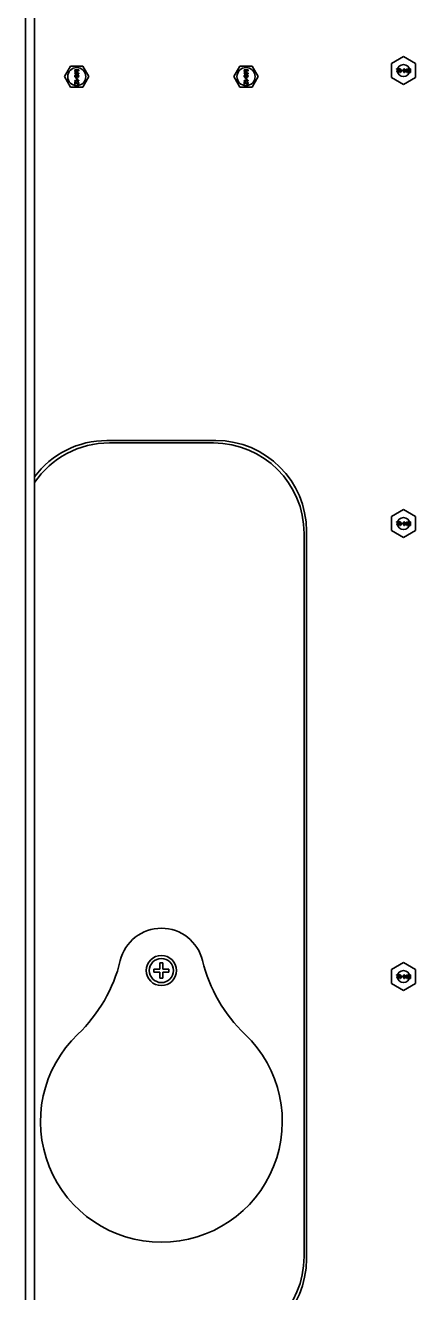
# Model space of a CAD drawing. Header units: millimetres. Extents: x 32496 to 166256, y 3504 to 23939.
# Drawn here: x 49028.6 to 49157.7, y 16300.7 to 16720.3 of the extents above; entities that cross this region are included whole.
import ezdxf

# ---------------------------------------------------------------- set-up
doc = ezdxf.new("R2010")
doc.units = ezdxf.units.MM
doc.layers.get('0').update_dxf_attribs({"lineweight": 35})

msp = doc.modelspace()

# ---------------------------------------------------------------- linework, layer by layer
at = {"linetype": 'Continuous'}
for p, q in [((49028.64, 17717.349), (49028.64, 15208.349)), ((49031.64, 17717.349), (49031.64, 15208.349)), ((49041.598, 16703.349), (49043.619, 16706.849)), ((49047.66, 16706.849), (49043.619, 16706.849)), ((49047.66, 16706.849), (49049.681, 16703.349)), ((49097.598, 16703.349), (49099.619, 16706.849)), ((49103.66, 16706.849), (49099.619, 16706.849)), ((49103.66, 16706.849), (49105.681, 16703.349)), ((49149.74, 16707.658), (49153.74, 16709.967)), ((49149.74, 16707.658), (49149.74, 16703.039)), ((49153.74, 16709.967), (49157.74, 16707.658)), ((49157.74, 16703.039), (49157.74, 16707.658)), ((49043.619, 16699.849), (49041.598, 16703.349)), ((49044.99, 16705.549), (49046.29, 16705.549)), ((49044.99, 16705.386), (49044.99, 16705.549)), ((49046.013, 16705.386), (49044.99, 16705.386)), ((49046.013, 16705.386), (49044.99, 16705.007)), ((49044.99, 16704.79), (49044.99, 16705.007)), ((49044.99, 16704.79), (49046.013, 16704.411)), ((49044.99, 16704.411), (49046.013, 16704.411)), ((49044.99, 16704.249), (49044.99, 16704.411)), ((49046.29, 16704.249), (49044.99, 16704.249)), ((49045.017, 16703.734), (49044.99, 16703.599)), ((49044.99, 16703.463), (49044.99, 16703.599)), ((49044.99, 16703.463), (49045.017, 16703.328)), ((49044.99, 16702.082), (49046.068, 16702.082)), ((49044.99, 16701.919), (49044.99, 16702.082)), ((49046.29, 16701.919), (49044.99, 16701.919)), ((49045.1, 16703.869), (49045.017, 16703.734)), ((49045.017, 16703.328), (49045.1, 16703.192)), ((49045.211, 16703.951), (49045.1, 16703.869)), ((49045.1, 16703.192), (49045.211, 16703.111)), ((49045.128, 16704.899), (49046.29, 16705.305)), ((49046.29, 16704.492), (49045.128, 16704.899)), ((49045.128, 16703.626), (49045.156, 16703.707)), ((49045.128, 16703.626), (49045.128, 16703.436)), ((49045.156, 16703.355), (49045.128, 16703.436)), ((49045.156, 16703.707), (49045.211, 16703.788)), ((49045.211, 16703.274), (49045.156, 16703.355)), ((49045.349, 16704.005), (49045.211, 16703.951)), ((49045.211, 16703.788), (49045.294, 16703.842)), ((49045.294, 16703.219), (49045.211, 16703.274)), ((49045.211, 16703.111), (49045.349, 16703.057)), ((49045.294, 16703.842), (49045.377, 16703.869)), ((49045.377, 16703.192), (49045.294, 16703.219)), ((49045.543, 16704.032), (49045.349, 16704.005)), ((49045.488, 16703.057), (49045.349, 16703.057)), ((49045.46, 16703.869), (49045.377, 16703.869)), ((49045.377, 16703.192), (49045.46, 16703.192)), ((49045.405, 16702.678), (49045.598, 16702.678)), ((49045.405, 16702.624), (49045.405, 16702.678)), ((49045.598, 16702.624), (49045.405, 16702.624)), ((49045.46, 16703.869), (49045.543, 16703.842)), ((49045.543, 16703.219), (49045.46, 16703.192)), ((49045.488, 16702.84), (49045.46, 16702.813)), ((49045.46, 16702.813), (49045.598, 16702.678)), ((49045.598, 16702.624), (49045.46, 16702.488)), ((49045.46, 16702.488), (49045.488, 16702.461)), ((49045.488, 16703.057), (49045.626, 16703.111)), ((49045.654, 16702.678), (49045.488, 16702.84)), ((49045.488, 16702.461), (49045.654, 16702.624)), ((49045.543, 16704.032), (49045.737, 16704.032)), ((49045.543, 16703.842), (49045.598, 16703.788)), ((49045.598, 16703.274), (49045.543, 16703.219)), ((49045.598, 16703.788), (49045.654, 16703.707)), ((49045.654, 16703.355), (49045.598, 16703.274)), ((49045.626, 16703.111), (49045.709, 16703.192)), ((49045.654, 16703.707), (49045.681, 16703.626)), ((49045.681, 16703.436), (49045.654, 16703.355)), ((49045.82, 16702.84), (49045.654, 16702.678)), ((49045.654, 16702.624), (49045.82, 16702.461)), ((49045.737, 16703.897), (49045.681, 16703.897)), ((49045.792, 16703.734), (49045.681, 16703.897)), ((49045.681, 16703.436), (49045.681, 16703.626)), ((49045.709, 16703.192), (49045.792, 16703.328)), ((49045.709, 16702.678), (49045.847, 16702.813)), ((49045.709, 16702.678), (49045.903, 16702.678)), ((49045.903, 16702.624), (49045.709, 16702.624)), ((49045.847, 16702.488), (49045.709, 16702.624)), ((49045.93, 16704.005), (49045.737, 16704.032)), ((49045.737, 16703.897), (49045.903, 16703.869)), ((49045.82, 16703.599), (49045.792, 16703.734)), ((49045.792, 16703.328), (49045.82, 16703.463)), ((49045.82, 16703.599), (49045.82, 16703.463)), ((49045.847, 16702.813), (49045.82, 16702.84)), ((49045.82, 16702.461), (49045.847, 16702.488)), ((49045.875, 16702.244), (49046.096, 16702.244)), ((49045.875, 16702.244), (49046.068, 16702.082)), ((49045.903, 16703.869), (49045.986, 16703.842)), ((49045.903, 16702.678), (49045.903, 16702.624)), ((49046.068, 16703.951), (49045.93, 16704.005)), ((49045.986, 16703.842), (49046.068, 16703.788)), ((49046.068, 16703.301), (49045.986, 16703.247)), ((49045.986, 16703.111), (49045.986, 16703.247)), ((49045.986, 16703.111), (49046.068, 16703.138)), ((49046.179, 16703.869), (49046.068, 16703.951)), ((49046.068, 16703.788), (49046.124, 16703.707)), ((49046.124, 16703.382), (49046.068, 16703.301)), ((49046.068, 16703.138), (49046.179, 16703.219)), ((49046.29, 16702.082), (49046.096, 16702.244)), ((49046.124, 16703.707), (49046.151, 16703.626)), ((49046.151, 16703.463), (49046.124, 16703.382)), ((49046.151, 16703.463), (49046.151, 16703.626)), ((49046.262, 16703.734), (49046.179, 16703.869)), ((49046.179, 16703.219), (49046.262, 16703.355)), ((49046.29, 16703.599), (49046.262, 16703.734)), ((49046.262, 16703.355), (49046.29, 16703.49)), ((49046.29, 16705.549), (49046.29, 16705.305)), ((49046.29, 16704.492), (49046.29, 16704.249)), ((49046.29, 16703.599), (49046.29, 16703.49)), ((49046.29, 16702.082), (49046.29, 16701.919)), ((49049.681, 16703.349), (49047.66, 16699.849)), ((49099.619, 16699.849), (49097.598, 16703.349)), ((49100.99, 16705.549), (49102.29, 16705.549)), ((49100.99, 16705.386), (49100.99, 16705.549)), ((49102.013, 16705.386), (49100.99, 16705.386)), ((49102.013, 16705.386), (49100.99, 16705.007)), ((49100.99, 16704.79), (49100.99, 16705.007)), ((49100.99, 16704.79), (49102.013, 16704.411)), ((49100.99, 16704.411), (49102.013, 16704.411)), ((49100.99, 16704.249), (49100.99, 16704.411)), ((49102.29, 16704.249), (49100.99, 16704.249)), ((49101.017, 16703.734), (49100.99, 16703.599)), ((49100.99, 16703.463), (49100.99, 16703.599)), ((49100.99, 16703.463), (49101.017, 16703.328)), ((49100.99, 16702.082), (49102.068, 16702.082)), ((49100.99, 16701.919), (49100.99, 16702.082)), ((49102.29, 16701.919), (49100.99, 16701.919)), ((49101.1, 16703.869), (49101.017, 16703.734)), ((49101.017, 16703.328), (49101.1, 16703.192)), ((49101.211, 16703.951), (49101.1, 16703.869)), ((49101.1, 16703.192), (49101.211, 16703.111)), ((49101.128, 16704.899), (49102.29, 16705.305)), ((49102.29, 16704.492), (49101.128, 16704.899)), ((49101.128, 16703.626), (49101.156, 16703.707)), ((49101.128, 16703.626), (49101.128, 16703.436)), ((49101.156, 16703.355), (49101.128, 16703.436)), ((49101.156, 16703.707), (49101.211, 16703.788)), ((49101.211, 16703.274), (49101.156, 16703.355)), ((49101.349, 16704.005), (49101.211, 16703.951)), ((49101.211, 16703.788), (49101.294, 16703.842)), ((49101.294, 16703.219), (49101.211, 16703.274)), ((49101.211, 16703.111), (49101.349, 16703.057)), ((49101.294, 16703.842), (49101.377, 16703.869)), ((49101.377, 16703.192), (49101.294, 16703.219)), ((49101.543, 16704.032), (49101.349, 16704.005)), ((49101.488, 16703.057), (49101.349, 16703.057)), ((49101.46, 16703.869), (49101.377, 16703.869)), ((49101.377, 16703.192), (49101.46, 16703.192)), ((49101.405, 16702.678), (49101.598, 16702.678)), ((49101.405, 16702.624), (49101.405, 16702.678)), ((49101.598, 16702.624), (49101.405, 16702.624)), ((49101.46, 16703.869), (49101.543, 16703.842)), ((49101.543, 16703.219), (49101.46, 16703.192)), ((49101.488, 16702.84), (49101.46, 16702.813)), ((49101.46, 16702.813), (49101.598, 16702.678)), ((49101.598, 16702.624), (49101.46, 16702.488)), ((49101.46, 16702.488), (49101.488, 16702.461)), ((49101.488, 16703.057), (49101.626, 16703.111)), ((49101.654, 16702.678), (49101.488, 16702.84)), ((49101.488, 16702.461), (49101.654, 16702.624)), ((49101.543, 16704.032), (49101.737, 16704.032)), ((49101.543, 16703.842), (49101.598, 16703.788)), ((49101.598, 16703.274), (49101.543, 16703.219)), ((49101.598, 16703.788), (49101.654, 16703.707)), ((49101.654, 16703.355), (49101.598, 16703.274)), ((49101.626, 16703.111), (49101.709, 16703.192)), ((49101.654, 16703.707), (49101.681, 16703.626)), ((49101.681, 16703.436), (49101.654, 16703.355)), ((49101.82, 16702.84), (49101.654, 16702.678)), ((49101.654, 16702.624), (49101.82, 16702.461)), ((49101.737, 16703.897), (49101.681, 16703.897)), ((49101.792, 16703.734), (49101.681, 16703.897)), ((49101.681, 16703.436), (49101.681, 16703.626)), ((49101.709, 16703.192), (49101.792, 16703.328)), ((49101.709, 16702.678), (49101.847, 16702.813)), ((49101.709, 16702.678), (49101.903, 16702.678)), ((49101.903, 16702.624), (49101.709, 16702.624)), ((49101.847, 16702.488), (49101.709, 16702.624)), ((49101.93, 16704.005), (49101.737, 16704.032)), ((49101.737, 16703.897), (49101.903, 16703.869)), ((49101.82, 16703.599), (49101.792, 16703.734)), ((49101.792, 16703.328), (49101.82, 16703.463)), ((49101.82, 16703.599), (49101.82, 16703.463)), ((49101.847, 16702.813), (49101.82, 16702.84)), ((49101.82, 16702.461), (49101.847, 16702.488)), ((49101.875, 16702.244), (49102.096, 16702.244)), ((49101.875, 16702.244), (49102.068, 16702.082)), ((49101.903, 16703.869), (49101.986, 16703.842)), ((49101.903, 16702.678), (49101.903, 16702.624)), ((49102.068, 16703.951), (49101.93, 16704.005)), ((49101.986, 16703.842), (49102.068, 16703.788)), ((49102.068, 16703.301), (49101.986, 16703.247)), ((49101.986, 16703.111), (49101.986, 16703.247)), ((49101.986, 16703.111), (49102.068, 16703.138)), ((49102.179, 16703.869), (49102.068, 16703.951)), ((49102.068, 16703.788), (49102.124, 16703.707)), ((49102.124, 16703.382), (49102.068, 16703.301)), ((49102.068, 16703.138), (49102.179, 16703.219)), ((49102.29, 16702.082), (49102.096, 16702.244)), ((49102.124, 16703.707), (49102.151, 16703.626)), ((49102.151, 16703.463), (49102.124, 16703.382)), ((49102.151, 16703.463), (49102.151, 16703.626)), ((49102.262, 16703.734), (49102.179, 16703.869)), ((49102.179, 16703.219), (49102.262, 16703.355)), ((49102.29, 16703.599), (49102.262, 16703.734)), ((49102.262, 16703.355), (49102.29, 16703.49)), ((49102.29, 16705.549), (49102.29, 16705.305)), ((49102.29, 16704.492), (49102.29, 16704.249)), ((49102.29, 16703.599), (49102.29, 16703.49)), ((49102.29, 16702.082), (49102.29, 16701.919)), ((49105.681, 16703.349), (49103.66, 16699.849)), ((49153.74, 16700.73), (49149.74, 16703.039)), ((49151.465, 16705.949), (49152.365, 16705.949)), ((49151.465, 16705.821), (49151.465, 16705.949)), ((49152.165, 16705.821), (49151.465, 16705.821)), ((49151.49, 16705.183), (49151.465, 16705.081)), ((49151.465, 16705.029), (49151.465, 16705.081)), ((49151.465, 16705.029), (49151.49, 16704.927)), ((49151.54, 16705.259), (49151.49, 16705.183)), ((49151.49, 16704.927), (49151.59, 16704.825)), ((49152.165, 16705.821), (49151.54, 16705.259)), ((49151.59, 16704.825), (49151.69, 16704.774)), ((49151.615, 16705.081), (49151.665, 16705.183)), ((49151.615, 16705.081), (49151.615, 16705.029)), ((49151.665, 16704.953), (49151.615, 16705.029)), ((49151.665, 16705.183), (49152.365, 16705.821)), ((49151.74, 16704.902), (49151.665, 16704.953)), ((49151.69, 16704.774), (49151.84, 16704.749)), ((49151.865, 16704.876), (49151.74, 16704.902)), ((49151.94, 16704.749), (49151.84, 16704.749)), ((49151.865, 16704.876), (49151.965, 16704.876)), ((49151.94, 16704.749), (49152.115, 16704.774)), ((49152.09, 16704.902), (49151.965, 16704.876)), ((49152.165, 16704.953), (49152.09, 16704.902)), ((49152.115, 16704.774), (49152.215, 16704.825)), ((49152.215, 16705.029), (49152.165, 16704.953)), ((49152.215, 16705.029), (49152.34, 16705.029)), ((49152.215, 16704.825), (49152.315, 16704.927)), ((49152.315, 16704.927), (49152.34, 16705.029)), ((49152.365, 16705.949), (49152.365, 16705.821)), ((49152.565, 16705.949), (49152.715, 16705.949)), ((49152.565, 16704.749), (49152.565, 16705.949)), ((49152.715, 16704.749), (49152.565, 16704.749)), ((49152.715, 16705.949), (49152.715, 16704.953)), ((49152.865, 16705.132), (49152.715, 16704.953)), ((49152.715, 16704.749), (49152.865, 16704.927)), ((49152.865, 16705.132), (49152.865, 16704.927)), ((49153.09, 16705.515), (49153.065, 16705.489)), ((49153.065, 16705.489), (49153.215, 16705.336)), ((49153.215, 16705.336), (49153.065, 16705.183)), ((49153.065, 16705.183), (49153.09, 16705.157)), ((49153.215, 16705.387), (49153.09, 16705.515)), ((49153.09, 16705.157), (49153.215, 16705.285)), ((49153.215, 16705.566), (49153.265, 16705.566)), ((49153.215, 16705.387), (49153.215, 16705.566)), ((49153.215, 16705.106), (49153.215, 16705.285)), ((49153.265, 16705.106), (49153.215, 16705.106)), ((49153.265, 16705.566), (49153.265, 16705.387)), ((49153.39, 16705.515), (49153.265, 16705.387)), ((49153.265, 16705.336), (49153.415, 16705.489)), ((49153.415, 16705.183), (49153.265, 16705.336)), ((49153.265, 16705.285), (49153.39, 16705.157)), ((49153.265, 16705.285), (49153.265, 16705.106)), ((49153.415, 16705.489), (49153.39, 16705.515)), ((49153.39, 16705.157), (49153.415, 16705.183)), ((49153.615, 16705.591), (49153.865, 16705.591)), ((49153.615, 16705.438), (49153.615, 16705.591)), ((49153.865, 16705.438), (49153.615, 16705.438)), ((49157.74, 16703.039), (49153.74, 16700.73)), ((49153.865, 16705.949), (49154.015, 16705.949)), ((49153.865, 16705.591), (49153.865, 16705.949)), ((49153.865, 16704.749), (49153.865, 16705.438)), ((49154.015, 16704.749), (49153.865, 16704.749)), ((49154.015, 16705.949), (49154.015, 16705.591)), ((49154.015, 16705.591), (49154.615, 16705.591)), ((49154.44, 16705.438), (49154.015, 16705.438)), ((49154.015, 16704.749), (49154.615, 16705.438)), ((49154.44, 16705.438), (49154.015, 16704.953)), ((49154.015, 16705.438), (49154.015, 16704.953)), ((49154.615, 16705.591), (49154.615, 16705.438)), ((49154.815, 16705.949), (49154.965, 16705.949)), ((49154.815, 16704.749), (49154.815, 16705.949)), ((49155.04, 16704.749), (49154.815, 16704.749)), ((49155.315, 16705.949), (49154.965, 16705.004)), ((49154.965, 16705.949), (49154.965, 16705.004)), ((49155.04, 16704.749), (49155.415, 16705.821)), ((49155.315, 16705.949), (49155.515, 16705.949)), ((49155.415, 16705.821), (49155.79, 16704.749)), ((49155.865, 16705.004), (49155.515, 16705.949)), ((49156.015, 16704.749), (49155.79, 16704.749)), ((49155.865, 16705.949), (49156.015, 16705.949)), ((49155.865, 16705.004), (49155.865, 16705.949)), ((49156.015, 16705.949), (49156.015, 16704.749)), ((49043.619, 16699.849), (49047.66, 16699.849)), ((49044.99, 16701.703), (49045.128, 16701.703)), ((49044.99, 16700.728), (49044.99, 16701.703)), ((49045.128, 16700.728), (49044.99, 16700.728)), ((49045.82, 16700.944), (49045.128, 16701.703)), ((49045.128, 16701.486), (49045.737, 16700.809)), ((49045.128, 16701.486), (49045.128, 16700.728)), ((49045.737, 16700.809), (49045.82, 16700.755)), ((49045.93, 16700.89), (49045.82, 16700.944)), ((49045.82, 16700.755), (49045.93, 16700.728)), ((49045.93, 16700.89), (49045.986, 16700.89)), ((49045.986, 16700.728), (49045.93, 16700.728)), ((49046.096, 16701.649), (49045.986, 16701.676)), ((49045.986, 16701.54), (49045.986, 16701.676)), ((49045.986, 16701.54), (49046.068, 16701.486)), ((49046.068, 16700.944), (49045.986, 16700.89)), ((49045.986, 16700.728), (49046.096, 16700.755)), ((49046.068, 16701.486), (49046.124, 16701.405)), ((49046.124, 16701.026), (49046.068, 16700.944)), ((49046.207, 16701.54), (49046.096, 16701.649)), ((49046.096, 16700.755), (49046.207, 16700.863)), ((49046.124, 16701.405), (49046.151, 16701.269)), ((49046.151, 16701.161), (49046.124, 16701.026)), ((49046.151, 16701.161), (49046.151, 16701.269)), ((49046.262, 16701.432), (49046.207, 16701.54)), ((49046.207, 16700.863), (49046.262, 16700.972)), ((49046.29, 16701.242), (49046.262, 16701.432)), ((49046.262, 16700.972), (49046.29, 16701.134)), ((49046.29, 16701.242), (49046.29, 16701.134)), ((49099.619, 16699.849), (49103.66, 16699.849)), ((49100.99, 16701.703), (49101.128, 16701.703)), ((49100.99, 16700.728), (49100.99, 16701.703)), ((49101.128, 16700.728), (49100.99, 16700.728)), ((49101.82, 16700.944), (49101.128, 16701.703)), ((49101.128, 16701.486), (49101.737, 16700.809)), ((49101.128, 16701.486), (49101.128, 16700.728)), ((49101.737, 16700.809), (49101.82, 16700.755)), ((49101.93, 16700.89), (49101.82, 16700.944)), ((49101.82, 16700.755), (49101.93, 16700.728)), ((49101.93, 16700.89), (49101.986, 16700.89)), ((49101.986, 16700.728), (49101.93, 16700.728)), ((49102.096, 16701.649), (49101.986, 16701.676)), ((49101.986, 16701.54), (49101.986, 16701.676)), ((49101.986, 16701.54), (49102.068, 16701.486)), ((49102.068, 16700.944), (49101.986, 16700.89)), ((49101.986, 16700.728), (49102.096, 16700.755)), ((49102.068, 16701.486), (49102.124, 16701.405)), ((49102.124, 16701.026), (49102.068, 16700.944)), ((49102.207, 16701.54), (49102.096, 16701.649)), ((49102.096, 16700.755), (49102.207, 16700.863)), ((49102.124, 16701.405), (49102.151, 16701.269)), ((49102.151, 16701.161), (49102.124, 16701.026)), ((49102.151, 16701.161), (49102.151, 16701.269)), ((49102.262, 16701.432), (49102.207, 16701.54)), ((49102.207, 16700.863), (49102.262, 16700.972)), ((49102.29, 16701.242), (49102.262, 16701.432)), ((49102.262, 16700.972), (49102.29, 16701.134)), ((49102.29, 16701.242), (49102.29, 16701.134)), ((49091.64, 16582.849), (49055.64, 16582.849)), ((49056.44, 16582.049), (49090.84, 16582.049)), ((49149.74, 16557.658), (49153.74, 16559.967)), ((49153.74, 16559.967), (49157.74, 16557.658)), ((49149.74, 16557.658), (49149.74, 16553.039)), ((49151.465, 16555.949), (49152.365, 16555.949)), ((49151.465, 16555.821), (49151.465, 16555.949)), ((49152.165, 16555.821), (49151.465, 16555.821)), ((49151.49, 16555.183), (49151.465, 16555.081)), ((49151.465, 16555.029), (49151.465, 16555.081)), ((49151.465, 16555.029), (49151.49, 16554.927)), ((49151.54, 16555.259), (49151.49, 16555.183)), ((49152.165, 16555.821), (49151.54, 16555.259)), ((49151.615, 16555.081), (49151.665, 16555.183)), ((49151.615, 16555.081), (49151.615, 16555.029)), ((49151.665, 16554.953), (49151.615, 16555.029)), ((49151.665, 16555.183), (49152.365, 16555.821)), ((49151.74, 16554.902), (49151.665, 16554.953)), ((49152.165, 16554.953), (49152.09, 16554.902)), ((49152.215, 16555.029), (49152.165, 16554.953)), ((49152.215, 16555.029), (49152.34, 16555.029)), ((49152.315, 16554.927), (49152.34, 16555.029)), ((49152.365, 16555.949), (49152.365, 16555.821)), ((49152.565, 16555.949), (49152.715, 16555.949)), ((49152.565, 16554.749), (49152.565, 16555.949)), ((49152.715, 16555.949), (49152.715, 16554.953)), ((49152.865, 16555.132), (49152.715, 16554.953)), ((49152.865, 16555.132), (49152.865, 16554.927)), ((49153.09, 16555.515), (49153.065, 16555.489)), ((49153.065, 16555.489), (49153.215, 16555.336)), ((49153.215, 16555.336), (49153.065, 16555.183)), ((49153.065, 16555.183), (49153.09, 16555.157)), ((49153.215, 16555.387), (49153.09, 16555.515)), ((49153.09, 16555.157), (49153.215, 16555.285)), ((49153.215, 16555.566), (49153.265, 16555.566)), ((49153.215, 16555.387), (49153.215, 16555.566)), ((49153.215, 16555.106), (49153.215, 16555.285)), ((49153.265, 16555.106), (49153.215, 16555.106)), ((49153.265, 16555.566), (49153.265, 16555.387)), ((49153.39, 16555.515), (49153.265, 16555.387)), ((49153.265, 16555.336), (49153.415, 16555.489)), ((49153.415, 16555.183), (49153.265, 16555.336)), ((49153.265, 16555.285), (49153.39, 16555.157)), ((49153.265, 16555.285), (49153.265, 16555.106)), ((49153.415, 16555.489), (49153.39, 16555.515)), ((49153.39, 16555.157), (49153.415, 16555.183)), ((49153.615, 16555.591), (49153.865, 16555.591)), ((49153.615, 16555.438), (49153.615, 16555.591)), ((49153.865, 16555.438), (49153.615, 16555.438)), ((49153.865, 16555.949), (49154.015, 16555.949)), ((49153.865, 16555.591), (49153.865, 16555.949)), ((49153.865, 16554.749), (49153.865, 16555.438)), ((49154.015, 16555.949), (49154.015, 16555.591)), ((49154.015, 16555.591), (49154.615, 16555.591)), ((49154.44, 16555.438), (49154.015, 16555.438)), ((49154.015, 16554.749), (49154.615, 16555.438)), ((49154.44, 16555.438), (49154.015, 16554.953)), ((49154.015, 16555.438), (49154.015, 16554.953)), ((49154.615, 16555.591), (49154.615, 16555.438)), ((49154.815, 16555.949), (49154.965, 16555.949)), ((49154.815, 16554.749), (49154.815, 16555.949)), ((49155.315, 16555.949), (49154.965, 16555.004)), ((49154.965, 16555.949), (49154.965, 16555.004)), ((49155.04, 16554.749), (49155.415, 16555.821)), ((49155.315, 16555.949), (49155.515, 16555.949)), ((49155.415, 16555.821), (49155.79, 16554.749)), ((49155.865, 16555.004), (49155.515, 16555.949)), ((49155.865, 16555.949), (49156.015, 16555.949)), ((49155.865, 16555.004), (49155.865, 16555.949)), ((49156.015, 16555.949), (49156.015, 16554.749)), ((49157.74, 16553.039), (49157.74, 16557.658)), ((49120.84, 16552.049), (49120.84, 16312.649)), ((49121.64, 16311.849), (49121.64, 16552.849)), ((49153.74, 16550.73), (49149.74, 16553.039)), ((49151.49, 16554.927), (49151.59, 16554.825)), ((49151.59, 16554.825), (49151.69, 16554.774)), ((49151.69, 16554.774), (49151.84, 16554.749)), ((49151.865, 16554.876), (49151.74, 16554.902)), ((49151.94, 16554.749), (49151.84, 16554.749)), ((49151.865, 16554.876), (49151.965, 16554.876)), ((49151.94, 16554.749), (49152.115, 16554.774)), ((49152.09, 16554.902), (49151.965, 16554.876)), ((49152.115, 16554.774), (49152.215, 16554.825)), ((49152.215, 16554.825), (49152.315, 16554.927)), ((49152.715, 16554.749), (49152.565, 16554.749)), ((49152.715, 16554.749), (49152.865, 16554.927)), ((49157.74, 16553.039), (49153.74, 16550.73)), ((49154.015, 16554.749), (49153.865, 16554.749)), ((49155.04, 16554.749), (49154.815, 16554.749)), ((49156.015, 16554.749), (49155.79, 16554.749)), ((49073.14, 16409.849), (49074.14, 16409.849)), ((49073.14, 16407.849), (49073.14, 16409.849)), ((49074.14, 16409.849), (49074.14, 16407.849)), ((49149.74, 16407.658), (49153.74, 16409.967)), ((49153.74, 16409.967), (49157.74, 16407.658)), ((49071.14, 16407.849), (49073.14, 16407.849)), ((49071.14, 16406.849), (49071.14, 16407.849)), ((49073.14, 16406.849), (49071.14, 16406.849)), ((49073.14, 16404.849), (49073.14, 16406.849)), ((49074.14, 16404.849), (49073.14, 16404.849)), ((49074.14, 16407.849), (49076.14, 16407.849)), ((49076.14, 16406.849), (49074.14, 16406.849)), ((49074.14, 16406.849), (49074.14, 16404.849)), ((49076.14, 16407.849), (49076.14, 16406.849)), ((49149.74, 16407.658), (49149.74, 16403.039)), ((49151.465, 16405.949), (49152.365, 16405.949)), ((49151.465, 16405.821), (49151.465, 16405.949)), ((49152.165, 16405.821), (49151.465, 16405.821)), ((49151.49, 16405.183), (49151.465, 16405.081)), ((49151.465, 16405.029), (49151.465, 16405.081)), ((49151.465, 16405.029), (49151.49, 16404.927)), ((49151.54, 16405.259), (49151.49, 16405.183)), ((49151.49, 16404.927), (49151.59, 16404.825)), ((49152.165, 16405.821), (49151.54, 16405.259)), ((49151.59, 16404.825), (49151.69, 16404.774)), ((49151.615, 16405.081), (49151.665, 16405.183)), ((49151.615, 16405.081), (49151.615, 16405.029)), ((49151.665, 16404.953), (49151.615, 16405.029)), ((49151.665, 16405.183), (49152.365, 16405.821)), ((49151.74, 16404.902), (49151.665, 16404.953)), ((49151.69, 16404.774), (49151.84, 16404.749)), ((49151.865, 16404.876), (49151.74, 16404.902)), ((49151.94, 16404.749), (49151.84, 16404.749)), ((49151.865, 16404.876), (49151.965, 16404.876)), ((49151.94, 16404.749), (49152.115, 16404.774)), ((49152.09, 16404.902), (49151.965, 16404.876)), ((49152.165, 16404.953), (49152.09, 16404.902)), ((49152.115, 16404.774), (49152.215, 16404.825)), ((49152.215, 16405.029), (49152.165, 16404.953)), ((49152.215, 16405.029), (49152.34, 16405.029)), ((49152.215, 16404.825), (49152.315, 16404.927)), ((49152.315, 16404.927), (49152.34, 16405.029)), ((49152.365, 16405.949), (49152.365, 16405.821)), ((49152.565, 16405.949), (49152.715, 16405.949)), ((49152.565, 16404.749), (49152.565, 16405.949)), ((49152.715, 16404.749), (49152.565, 16404.749)), ((49152.715, 16405.949), (49152.715, 16404.953)), ((49152.865, 16405.132), (49152.715, 16404.953)), ((49152.715, 16404.749), (49152.865, 16404.927)), ((49152.865, 16405.132), (49152.865, 16404.927)), ((49153.09, 16405.515), (49153.065, 16405.489)), ((49153.065, 16405.489), (49153.215, 16405.336)), ((49153.215, 16405.336), (49153.065, 16405.183)), ((49153.065, 16405.183), (49153.09, 16405.157)), ((49153.215, 16405.387), (49153.09, 16405.515)), ((49153.09, 16405.157), (49153.215, 16405.285)), ((49153.215, 16405.566), (49153.265, 16405.566)), ((49153.215, 16405.387), (49153.215, 16405.566)), ((49153.215, 16405.106), (49153.215, 16405.285)), ((49153.265, 16405.106), (49153.215, 16405.106)), ((49153.265, 16405.566), (49153.265, 16405.387)), ((49153.39, 16405.515), (49153.265, 16405.387)), ((49153.265, 16405.336), (49153.415, 16405.489)), ((49153.415, 16405.183), (49153.265, 16405.336)), ((49153.265, 16405.285), (49153.39, 16405.157)), ((49153.265, 16405.285), (49153.265, 16405.106)), ((49153.415, 16405.489), (49153.39, 16405.515)), ((49153.39, 16405.157), (49153.415, 16405.183)), ((49153.615, 16405.591), (49153.865, 16405.591)), ((49153.615, 16405.438), (49153.615, 16405.591)), ((49153.865, 16405.438), (49153.615, 16405.438)), ((49153.865, 16405.949), (49154.015, 16405.949)), ((49153.865, 16405.591), (49153.865, 16405.949)), ((49153.865, 16404.749), (49153.865, 16405.438)), ((49154.015, 16404.749), (49153.865, 16404.749)), ((49154.015, 16405.949), (49154.015, 16405.591)), ((49154.015, 16405.591), (49154.615, 16405.591)), ((49154.44, 16405.438), (49154.015, 16405.438)), ((49154.015, 16404.749), (49154.615, 16405.438)), ((49154.44, 16405.438), (49154.015, 16404.953)), ((49154.015, 16405.438), (49154.015, 16404.953)), ((49154.615, 16405.591), (49154.615, 16405.438)), ((49154.815, 16405.949), (49154.965, 16405.949)), ((49154.815, 16404.749), (49154.815, 16405.949)), ((49155.04, 16404.749), (49154.815, 16404.749)), ((49155.315, 16405.949), (49154.965, 16405.004)), ((49154.965, 16405.949), (49154.965, 16405.004)), ((49155.04, 16404.749), (49155.415, 16405.821)), ((49155.315, 16405.949), (49155.515, 16405.949)), ((49155.415, 16405.821), (49155.79, 16404.749)), ((49155.865, 16405.004), (49155.515, 16405.949)), ((49156.015, 16404.749), (49155.79, 16404.749)), ((49155.865, 16405.949), (49156.015, 16405.949)), ((49155.865, 16405.004), (49155.865, 16405.949)), ((49156.015, 16405.949), (49156.015, 16404.749)), ((49157.74, 16403.039), (49157.74, 16407.658)), ((49153.74, 16400.73), (49149.74, 16403.039)), ((49157.74, 16403.039), (49153.74, 16400.73))]:
    msp.add_line(p, q, dxfattribs=at)
for centre, radius in [((49045.64, 16703.349), 3), ((49101.64, 16703.349), 3), ((49153.74, 16705.349), 2), ((49153.74, 16555.349), 2), ((49073.64, 16407.349), 5), ((49073.64, 16407.349), 4), ((49153.74, 16405.349), 2)]:
    msp.add_circle(centre, radius, dxfattribs=at)
for centre, radius, start, end in [((49055.64, 16552.849), 30, 90, 143.1973), ((49056.44, 16552.049), 30, 90, 145.8161), ((49090.84, 16552.049), 30, 0, 90), ((49091.64, 16552.849), 30, 0, 90), ((49073.64, 16407.349), 14, 13.59162, 166.40838), ((49011.432, 16422.389), 50, 313.72491, 346.40838), ((49135.847, 16422.389), 50, 193.59162, 226.27509), ((49073.64, 16357.349), 40, 133.72491, 46.27509), ((49090.84, 16312.649), 30, 270, 0), ((49091.64, 16311.849), 30, 270, 0)]:
    msp.add_arc(centre, radius, start, end, dxfattribs=at)

doc.saveas('drawing.dxf')
